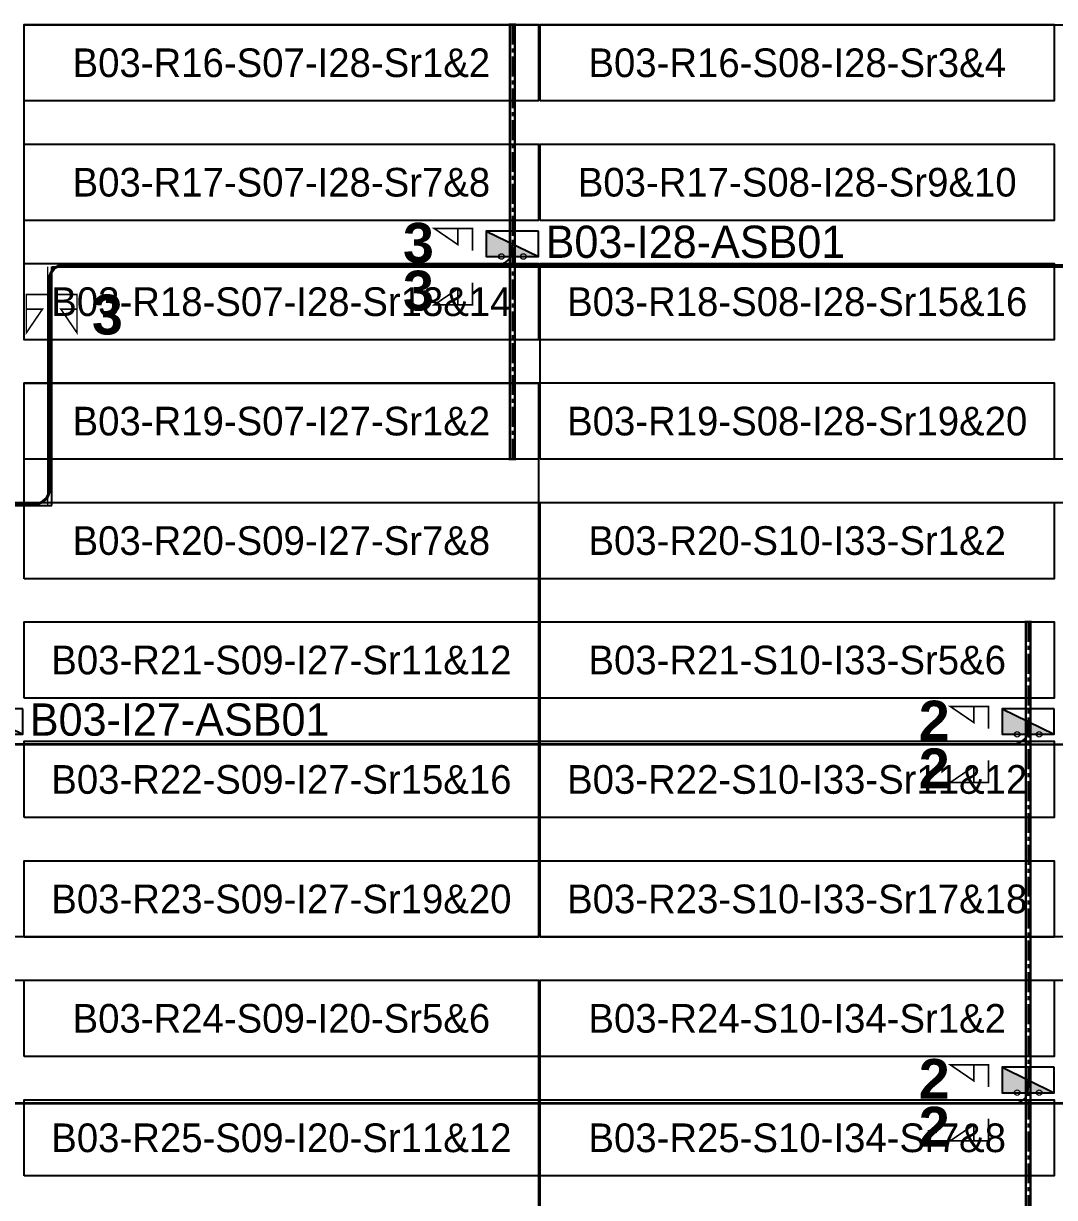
# Model space of a CAD drawing. Header units: metres. Extents: x 531268 to 531754, y 2675329 to 2675589.
# Drawn here: x 531527.4 to 531592.1, y 2675395.4 to 2675469.2 of the extents above; entities that cross this region are included whole.
import ezdxf
from ezdxf.enums import TextEntityAlignment as Align

# ---------------------------------------------------------------- set-up
doc = ezdxf.new("R2010")
doc.units = ezdxf.units.M
doc.linetypes.add('CENTER', pattern=[2, 1.25, -0.25, 0.25, -0.25])
for name, color, linetype in [('DC Trench BL-03', 40, 'Continuous'), ('E-Inverter Grouping', 2, 'Continuous'), ('Inverter Block-03', 7, 'Continuous'), ('LT Cable(AG) INV to LT Panel BL-03', 2, 'Continuous'), ('Messenger Wire Block-03 (Master Path)', 30, 'Continuous'), ('Messenger Wire Block-03 (MW Path)', 191, 'Continuous'), ('MMS Table Block-03', 8, 'Continuous'), ('Plan Line - DC BL-03', 40, 'Continuous'), ('Section Marking BL-03', 2, 'Continuous')]:
    doc.layers.add(name, color=color, linetype=linetype)
doc.layers.add('PILE', color=1, linetype='Continuous', lineweight=15)
doc.styles.add('BoldTextStyle', font='arialbd.ttf')
doc.styles.get("Standard").update_dxf_attribs({"font": 'Adani Regular.ttf'})

# ---------------------------------------------------------------- blocks, each defined once
blk = doc.blocks.new('MMS Table (32.292 x 4.788)')
at = {"color": 0}
blk.add_lwpolyline([(0, -0.002), (0, 4.786), (32.292, 4.786), (32.292, -0.002)], close=True, dxfattribs=at)
at = {"color": 7}
blk.add_attdef('ID1', text='', height=1.8, dxfattribs=at).set_placement((16.146, 2.392), align=Align.MIDDLE_CENTER)
blk = doc.blocks.new('Inverter Block')
h = blk.add_hatch(color=0)
h.dxf.hatch_style = 1
h.paths.add_polyline_path([(-1.456, 2.269), (-1.456, 0.846), (1.456, 0.846)])
at = {"color": 0}
blk.add_lwpolyline([(1.456, 2.269), (-1.456, 2.269), (-1.456, 0.846), (1.456, 0.846)], close=True, dxfattribs=at)
blk.add_lwpolyline([(-1.456, 2.269), (1.456, 0.846)], dxfattribs=at)
at = {"layer": 'PILE'}
for centre in [(-0.613, 0.846), (0.613, 0.846)]:
    blk.add_circle(centre, 0.156, dxfattribs=at)
at = {"color": 7}
blk.add_attdef('ID', (-1.456, 3.006), '', height=1.8, dxfattribs=at)

msp = doc.modelspace()

# ---------------------------------------------------------------- linework, layer by layer
at = {"layer": 'DC Trench BL-03', "color": 40, "const_width": 0.15}
for points in [[(531558.254, 2675469.075), (531557.954, 2675469.075), (531557.954, 2675441.789), (531558.254, 2675441.789)], [(531558.254, 2675469.075), (531557.954, 2675469.075), (531557.954, 2675441.789), (531558.254, 2675441.789)], [(531590.646, 2675431.575), (531590.346, 2675431.575), (531590.346, 2675329.291), (531590.646, 2675329.291)], [(531590.646, 2675431.575), (531590.346, 2675431.575), (531590.346, 2675329.291), (531590.646, 2675329.291)]]:
    msp.add_lwpolyline(points, close=True, dxfattribs=at)
at = {"layer": 'E-Inverter Grouping'}
for points in [[(531559.843, 2675441.791), (531559.843, 2675449.291), (531527.451, 2675449.291), (531527.451, 2675469.075), (531624.527, 2675469.075), (531624.527, 2675441.791)], [(531559.743, 2675409.075), (531559.743, 2675389.291), (531527.351, 2675389.291), (531527.351, 2675381.791), (531462.667, 2675381.791), (531462.667, 2675409.075)], [(531656.919, 2675409.075), (531656.919, 2675389.291), (531624.527, 2675389.291), (531624.527, 2675381.791), (531559.843, 2675381.791), (531559.843, 2675409.075)]]:
    msp.add_lwpolyline(points, close=True, dxfattribs=at)
at = {"layer": 'E-Inverter Grouping', "color": 3}
for points in [[(531559.743, 2675411.791), (531495.059, 2675411.791), (531495.059, 2675434.291), (531462.667, 2675434.291), (531462.667, 2675439.075), (531527.451, 2675439.075), (531527.451, 2675446.575), (531559.743, 2675446.575)], [(531624.527, 2675431.575), (531656.919, 2675431.575), (531656.919, 2675419.291), (531624.527, 2675419.291), (531624.527, 2675411.791), (531559.843, 2675411.791), (531559.843, 2675439.075), (531624.527, 2675439.075)]]:
    msp.add_lwpolyline(points, close=True, dxfattribs=at)
at = {"layer": 'LT Cable(AG) INV to LT Panel BL-03', "color": 5}
for points in [[(531485.716, 2675458.59), (531484.088, 2675458.59, 0.078431), (531483.81, 2675458.547), (531482.966, 2675458.273, -0.078431), (531482.688, 2675458.229), (531479.613, 2675458.229, 0.414214), (531478.713, 2675457.329), (531478.713, 2675440.812, 0.093355), (531478.775, 2675440.485), (531478.877, 2675440.224, -0.093355), (531478.938, 2675439.897), (531478.938, 2675402.23, 0.414214), (531479.838, 2675401.33), (531686.773, 2675401.33, 0.414214), (531687.673, 2675402.23), (531687.673, 2675402.73)], [(531487.707, 2675458.565), (531484.092, 2675458.565, 0.078431), (531483.814, 2675458.522), (531482.969, 2675458.248, -0.078431), (531482.692, 2675458.204), (531479.638, 2675458.204, 0.414214), (531478.738, 2675457.304), (531478.738, 2675440.817, 0.093355), (531478.8, 2675440.489), (531478.902, 2675440.229, -0.093355), (531478.963, 2675439.902), (531478.963, 2675402.255, 0.414214), (531479.863, 2675401.355), (531589.597, 2675401.355, 0.414214), (531590.497, 2675402.255), (531590.497, 2675402.73)], [(531487.707, 2675458.515), (531484.1, 2675458.515, 0.078431), (531483.822, 2675458.472), (531482.977, 2675458.198, -0.078431), (531482.7, 2675458.154), (531479.688, 2675458.154, 0.414214), (531478.788, 2675457.254), (531478.788, 2675440.826, 0.093355), (531478.85, 2675440.499), (531478.952, 2675440.238, -0.093355), (531479.013, 2675439.911), (531479.013, 2675424.805, 0.414214), (531479.913, 2675423.905), (531686.773, 2675423.905, 0.414214), (531687.673, 2675424.805), (531687.673, 2675425.23)], [(531487.707, 2675458.49), (531484.103, 2675458.49, 0.078431), (531483.826, 2675458.447), (531482.981, 2675458.173, -0.078431), (531482.704, 2675458.129), (531479.713, 2675458.129, 0.414214), (531478.813, 2675457.229), (531478.813, 2675440.831, 0.093355), (531478.875, 2675440.503), (531478.977, 2675440.243, -0.093355), (531479.038, 2675439.916), (531479.038, 2675424.83, 0.414214), (531479.938, 2675423.93), (531589.597, 2675423.93, 0.414214), (531590.497, 2675424.83), (531590.497, 2675425.23)], [(531489.864, 2675458.44), (531484.111, 2675458.44, 0.078431), (531483.834, 2675458.397), (531482.989, 2675458.123, -0.078431), (531482.712, 2675458.079), (531479.763, 2675458.079, 0.414214), (531478.863, 2675457.179), (531478.863, 2675440.84, 0.093355), (531478.925, 2675440.513), (531479.027, 2675440.253, -0.093355), (531479.088, 2675439.925), (531479.088, 2675439.88, 0.414214), (531479.988, 2675438.98), (531528.172, 2675438.98, 0.414214), (531529.072, 2675439.88), (531529.072, 2675453.08, -0.414214), (531529.972, 2675453.98), (531719.165, 2675453.98, 0.414214), (531720.065, 2675454.88), (531720.065, 2675455.23)], [(531489.864, 2675458.415), (531484.115, 2675458.415, 0.078431), (531483.838, 2675458.372), (531482.993, 2675458.098, -0.078431), (531482.716, 2675458.054), (531479.788, 2675458.054, 0.414214), (531478.888, 2675457.154), (531478.888, 2675440.845, 0.093355), (531478.95, 2675440.518), (531479.052, 2675440.257, -0.093355), (531479.113, 2675439.93), (531479.113, 2675439.905, 0.414214), (531480.013, 2675439.005), (531528.147, 2675439.005, 0.414214), (531529.047, 2675439.905), (531529.047, 2675453.105, -0.414214), (531529.947, 2675454.005), (531654.381, 2675454.005, 0.414214), (531655.281, 2675454.905), (531655.281, 2675455.23)], [(531489.864, 2675458.39), (531484.119, 2675458.39, 0.078431), (531483.842, 2675458.347), (531482.997, 2675458.073, -0.078431), (531482.72, 2675458.029), (531479.813, 2675458.029, 0.414214), (531478.913, 2675457.129), (531478.913, 2675440.85, 0.093355), (531478.975, 2675440.522), (531479.077, 2675440.262, -0.093355), (531479.138, 2675439.935), (531479.138, 2675439.93, 0.414214), (531480.038, 2675439.03), (531528.122, 2675439.03, 0.414214), (531529.022, 2675439.93), (531529.022, 2675453.13, -0.414214), (531529.922, 2675454.03), (531557.205, 2675454.03, 0.414214), (531558.105, 2675454.93), (531558.105, 2675455.23)]]:
    msp.add_lwpolyline(points, format="xyb", dxfattribs=at)
at = {"layer": 'Messenger Wire Block-03 (Master Path)'}
for points in [[(531529.172, 2675438.88), (531529.172, 2675453.88)], [(531529.172, 2675453.88), (531721.703, 2675453.88)], [(531478.988, 2675438.88), (531529.172, 2675438.88)], [(531478.988, 2675423.88), (531689.311, 2675423.88)], [(531478.988, 2675401.38), (531689.311, 2675401.38)]]:
    msp.add_lwpolyline(points, dxfattribs=at)
at = {"layer": 'Messenger Wire Block-03 (MW Path)', "const_width": 0.1}
for points in [[(531528.922, 2675438.88), (531528.922, 2675453.88)], [(531529.172, 2675453.88), (531721.703, 2675453.88)], [(531478.988, 2675438.88), (531529.172, 2675438.88)], [(531478.988, 2675423.88), (531689.311, 2675423.88)], [(531478.988, 2675401.38), (531689.311, 2675401.38)]]:
    msp.add_lwpolyline(points, dxfattribs=at)
at = {"layer": 'Plan Line - DC BL-03', "color": 6, "linetype": 'CENTER'}
for points in [[(531558.105, 2675469.075), (531558.105, 2675441.789)], [(531590.497, 2675431.575), (531590.497, 2675329.291)]]:
    msp.add_lwpolyline(points, dxfattribs=at)
at = {"layer": 'Section Marking BL-03', "color": 94, "lineweight": 35, "true_color": 0x00a500, "const_width": 0.1}
for points in [[(531555.605, 2675454.88), (531555.605, 2675456.27), (531553.205, 2675456.27), (531554.685, 2675455.26), (531554.685, 2675456.27)], [(531555.605, 2675452.88), (531555.605, 2675451.49), (531553.205, 2675451.49), (531554.685, 2675452.5), (531554.685, 2675451.49)], [(531528.972, 2675452.13), (531527.582, 2675452.13), (531527.582, 2675449.73), (531528.592, 2675451.21), (531527.582, 2675451.21)], [(531529.372, 2675452.13), (531530.762, 2675452.13), (531530.762, 2675449.73), (531529.752, 2675451.21), (531530.762, 2675451.21)], [(531587.997, 2675424.88), (531587.997, 2675426.27), (531585.597, 2675426.27), (531587.077, 2675425.26), (531587.077, 2675426.27)], [(531587.997, 2675422.88), (531587.997, 2675421.49), (531585.597, 2675421.49), (531587.077, 2675422.5), (531587.077, 2675421.49)], [(531587.997, 2675402.38), (531587.997, 2675403.77), (531585.597, 2675403.77), (531587.077, 2675402.76), (531587.077, 2675403.77)], [(531587.997, 2675400.38), (531587.997, 2675398.99), (531585.597, 2675398.99), (531587.077, 2675400), (531587.077, 2675398.99)]]:
    msp.add_lwpolyline(points, dxfattribs=at)

# ---------------------------------------------------------------- block references
at = {"layer": 'Inverter Block-03'}
ref = msp.add_blockref('Inverter Block', (531558.105, 2675453.565), dxfattribs=dict(at, xscale=1.124999999976148, yscale=1.124999999976148, zscale=1.124999999976148))
ref.add_attrib('ID', 'B03-I28-ASB01', (531560.192, 2675454.432), dxfattribs={"layer": '0', "color": 7, "height": 2.025})
ref = msp.add_blockref('Inverter Block', (531525.713, 2675423.565), dxfattribs=dict(at, xscale=1.124999999976148, yscale=1.124999999976148, zscale=1.124999999976148))
ref.add_attrib('ID', 'B03-I27-ASB01', (531527.8, 2675424.432), dxfattribs={"layer": '0', "color": 7, "height": 2.025})
ref = msp.add_blockref('Inverter Block', (531590.497, 2675423.565), dxfattribs=dict(at, xscale=1.124999999976148, yscale=1.124999999976148, zscale=1.124999999976148))
ref.add_attrib('ID', 'B03-I33-ASB02', (531592.584, 2675424.432), dxfattribs={"layer": '0', "color": 7, "height": 2.025})
ref = msp.add_blockref('Inverter Block', (531590.497, 2675401.065), dxfattribs=dict(at, xscale=1.124999999976148, yscale=1.124999999976148, zscale=1.124999999976148))
ref.add_attrib('ID', 'B03-I34-ASB02', (531592.584, 2675401.932), dxfattribs={"layer": '0', "color": 7, "height": 2.025})
at = {"layer": 'MMS Table Block-03'}
for p, values in [((531527.451, 2675464.291), {'ID1': 'B03-R16-S07-I28-Sr1&2'}), ((531559.843, 2675464.291), {'ID1': 'B03-R16-S08-I28-Sr3&4'}), ((531527.451, 2675456.791), {'ID1': 'B03-R17-S07-I28-Sr7&8'}), ((531559.843, 2675456.791), {'ID1': 'B03-R17-S08-I28-Sr9&10'}), ((531527.451, 2675449.291), {'ID1': 'B03-R18-S07-I28-Sr13&14'}), ((531559.843, 2675449.291), {'ID1': 'B03-R18-S08-I28-Sr15&16'}), ((531527.451, 2675441.791), {'ID1': 'B03-R19-S07-I27-Sr1&2'}), ((531559.843, 2675441.791), {'ID1': 'B03-R19-S08-I28-Sr19&20'}), ((531527.451, 2675434.291), {'ID1': 'B03-R20-S09-I27-Sr7&8'}), ((531559.843, 2675434.291), {'ID1': 'B03-R20-S10-I33-Sr1&2'}), ((531527.451, 2675426.791), {'ID1': 'B03-R21-S09-I27-Sr11&12'}), ((531559.843, 2675426.791), {'ID1': 'B03-R21-S10-I33-Sr5&6'}), ((531527.451, 2675419.291), {'ID1': 'B03-R22-S09-I27-Sr15&16'}), ((531559.843, 2675419.291), {'ID1': 'B03-R22-S10-I33-Sr11&12'}), ((531527.451, 2675411.791), {'ID1': 'B03-R23-S09-I27-Sr19&20'}), ((531559.843, 2675411.791), {'ID1': 'B03-R23-S10-I33-Sr17&18'}), ((531527.451, 2675404.291), {'ID1': 'B03-R24-S09-I20-Sr5&6'}), ((531559.843, 2675404.291), {'ID1': 'B03-R24-S10-I34-Sr1&2'}), ((531527.451, 2675396.791), {'ID1': 'B03-R25-S09-I20-Sr11&12'}), ((531559.843, 2675396.791), {'ID1': 'B03-R25-S10-I34-Sr7&8'})]:
    msp.add_blockref('MMS Table (32.292 x 4.788)', p, dxfattribs=at).add_auto_attribs(values)

# ---------------------------------------------------------------- texts
at = {"layer": 'Section Marking BL-03', "color": 94, "true_color": 0x00a500, "style": 'BoldTextStyle'}
for s, p in [('3', (531552.205, 2675455.38)), ('3', (531552.205, 2675452.38)), ('3', (531532.672, 2675450.88)), ('2', (531584.597, 2675425.38)), ('2', (531584.597, 2675422.38)), ('2', (531584.597, 2675402.88)), ('2', (531584.597, 2675399.88))]:
    msp.add_text(s, height=2.5, dxfattribs=at).set_placement(p, align=Align.MIDDLE_CENTER)

doc.saveas('drawing.dxf')
